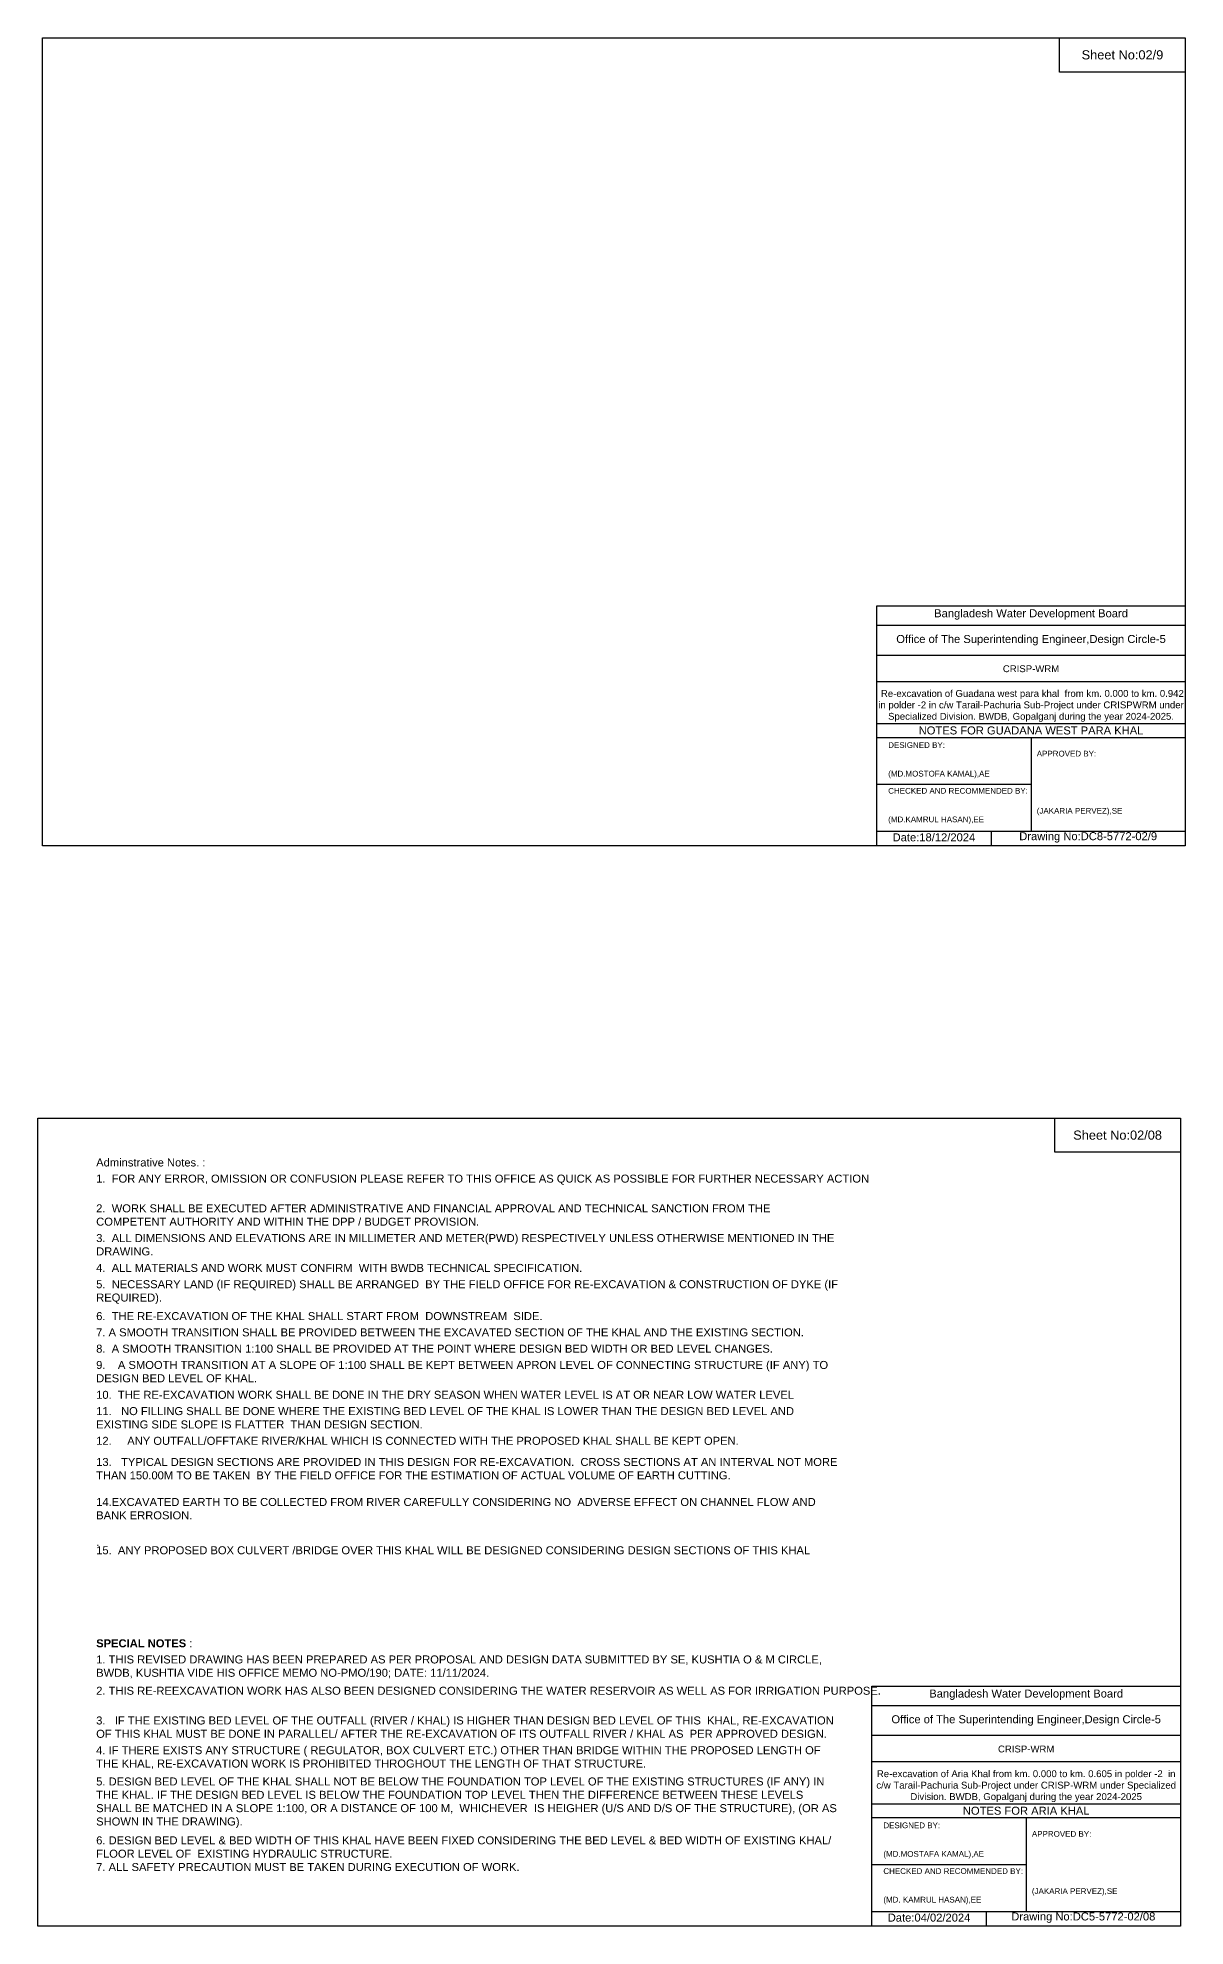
# Model space of a CAD drawing. Header units: inches. Extents: x 91000 to 188000, y -5751 to 7560.
# Drawn here: x 110000 to 118034, y -5656 to 7560 of the extents above; entities that cross this region are included whole.
import ezdxf

# ---------------------------------------------------------------- set-up
doc = ezdxf.new("R2010")
doc.units = ezdxf.units.IN
doc.header["$LTSCALE"] = 7
doc.header["$MEASUREMENT"] = 0
doc.styles.get("Standard").update_dxf_attribs({"font": 'arial.ttf'})

msp = doc.modelspace()

# ---------------------------------------------------------------- linework, layer by layer
for points in [[(110034, 7560), (118034, 7560), (118034, 1904), (110034, 1904)], [(117154, 7560), (118034, 7560), (118034, 7320), (117154, 7320)], [(110000, 0), (118000, 0), (118000, -5656), (110000, -5656)], [(117120, 0), (118000, 0), (118000, -240), (117120, -240)]]:
    msp.add_lwpolyline(points, close=True)
for points in [[(115874, 1904), (115874, 3584), (118034, 3584)], [(115874, 3448), (118034, 3448)], [(115874, 3240), (118034, 3240)], [(115874, 3056), (118034, 3056)], [(115874, 2760), (118034, 2760)], [(115874, 2664), (118034, 2664)], [(116954, 2664), (116954, 2008)], [(115874, 2336), (116954, 2336)], [(115874, 2008), (118034, 2008)], [(116674, 2008), (116674, 1904)], [(115840, -5656), (115840, -3976), (118000, -3976)], [(115840, -4112), (118000, -4112)], [(115840, -4320), (118000, -4320)], [(115840, -4504), (118000, -4504)], [(115840, -4800), (118000, -4800)], [(115840, -4896), (118000, -4896)], [(116920, -4896), (116920, -5552)], [(115840, -5224), (116920, -5224)], [(115840, -5552), (118000, -5552)], [(116640, -5552), (116640, -5656)]]:
    msp.add_lwpolyline(points)

# ---------------------------------------------------------------- texts
at = {"attachment_point": 5}
for s, insert, char_height in [('Sheet No:02/9', (117594, 7440), 64), ('Bangladesh Water Development Board', (116954, 3524), 56), ('Office of The Superintending Engineer,Design Circle-5', (116954, 3344), 56), ('Sheet No:02/08', (117560, -120), 64), ('Bangladesh Water Development Board', (116920, -4036), 56), ('Office of The Superintending Engineer,Design Circle-5', (116920, -4216), 56)]:
    msp.add_mtext(s, dxfattribs=dict(at, insert=insert, char_height=char_height))
for s, insert, char_height, width, attachment_point in [('CRISP-WRM', (116954, 3144), 48, 2240, 5), (' Re-excavation of Guadana west para khal  from km. 0.000 to km. 0.942 in polder -2 in c/w Tarail-Pachuria Sub-Project under CRISPWRM under Specialized Division. BWDB, Gopalganj during the year 2024-2025.', (116954, 2884), 48, 2160, 5), ('NOTES FOR GUADANA WEST PARA KHAL', (116954, 2712), 56, 2240, 5), ('DESIGNED BY:^J^J^J(MD.MOSTOFA KAMAL),AE', (115954, 2504), 40, 1120, 4), ('APPROVED BY:^J^J^J^J^J^J(JAKARIA PERVEZ),SE', (116994, 2344), 40, 1120, 4), ('CHECKED AND RECOMMENDED BY:^J^J^J(MD.KAMRUL HASAN),EE', (115954, 2184), 40, 1120, 4), ('Date:18/12/2024', (116274, 1964), 56, 1120, 5), ('Drawing No:DC8-5772-02/9', (117354, 1964), 56, 1760, 5), ('Adminstrative Notes. :', (110409, -283), 56, 5200, 1), ('1.  FOR ANY ERROR, OMISSION OR CONFUSION PLEASE REFER TO THIS OFFICE AS QUICK AS POSSIBLE FOR FURTHER NECESSARY ACTION', (110409, -396), 56, 5200, 1), ('2.  WORK SHALL BE EXECUTED AFTER ADMINISTRATIVE AND FINANCIAL APPROVAL AND TECHNICAL SANCTION FROM THE COMPETENT AUTHORITY AND WITHIN THE DPP / BUDGET PROVISION. ', (110409, -604), 56, 5200, 1), ('3.  ALL DIMENSIONS AND ELEVATIONS ARE IN MILLIMETER AND METER(PWD) RESPECTIVELY UNLESS OTHERWISE MENTIONED IN THE DRAWING.', (110409, -812), 56, 5200, 1), ('4.  ALL MATERIALS AND WORK MUST CONFIRM  WITH BWDB TECHNICAL SPECIFICATION.', (110409, -1021), 56, 5200, 1), ('5.  NECESSARY LAND (IF REQUIRED) SHALL BE ARRANGED  BY THE FIELD OFFICE FOR RE-EXCAVATION & CONSTRUCTION OF DYKE (IF REQUIRED).', (110409, -1135), 56, 5200, 1), ('6.  THE RE-EXCAVATION OF THE KHAL SHALL START FROM  DOWNSTREAM  SIDE.', (110409, -1358), 56, 5200, 1), ('8.  A SMOOTH TRANSITION 1:100 SHALL BE PROVIDED AT THE POINT WHERE DESIGN BED WIDTH OR BED LEVEL CHANGES.', (110409, -1586), 56, 5200, 1), ('7. A SMOOTH TRANSITION SHALL BE PROVIDED BETWEEN THE EXCAVATED SECTION OF THE KHAL AND THE EXISTING SECTION.', (110409, -1472), 56, 5200, 1), ('9.    A SMOOTH TRANSITION AT A SLOPE OF 1:100 SHALL BE KEPT BETWEEN APRON LEVEL OF CONNECTING STRUCTURE (IF ANY) TO DESIGN BED LEVEL OF KHAL.', (110409, -1700), 56, 5200, 1), ('10.  THE RE-EXCAVATION WORK SHALL BE DONE IN THE DRY SEASON WHEN WATER LEVEL IS AT OR NEAR LOW WATER LEVEL', (110409, -1909), 56, 5200, 1), ('11.   NO FILLING SHALL BE DONE WHERE THE EXISTING BED LEVEL OF THE KHAL IS LOWER THAN THE DESIGN BED LEVEL AND EXISTING SIDE SLOPE IS FLATTER  THAN DESIGN SECTION.', (110409, -2023), 56, 5200, 1), ('12.     ANY OUTFALL/OFFTAKE RIVER/KHAL WHICH IS CONNECTED WITH THE PROPOSED KHAL SHALL BE KEPT OPEN.', (110409, -2231), 56, 5200, 1), ('13.   TYPICAL DESIGN SECTIONS ARE PROVIDED IN THIS DESIGN FOR RE-EXCAVATION.  CROSS SECTIONS AT AN INTERVAL NOT MORE THAN 150.00M TO BE TAKEN  BY THE FIELD OFFICE FOR THE ESTIMATION OF ACTUAL VOLUME OF EARTH CUTTING. ^J^J14.EXCAVATED EARTH TO BE COLLECTED FROM RIVER CAREFULLY CONSIDERING NO  ADVERSE EFFECT ON CHANNEL FLOW AND BANK ERROSION.^J^J.', (110409, -2379), 56, 5200, 1), ('15.  ANY PROPOSED BOX CULVERT /BRIDGE OVER THIS KHAL WILL BE DESIGNED CONSIDERING DESIGN SECTIONS OF THIS KHAL', (110409, -2997), 56, 5200, 1), ('{\\fArial|b1|i0|c0|p34;SPECIAL NOTES} :', (110409, -3648), 56, 5200, 1), ('1. THIS REVISED DRAWING HAS BEEN PREPARED AS PER PROPOSAL AND DESIGN DATA SUBMITTED BY SE, KUSHTIA O & M CIRCLE, BWDB, KUSHTIA VIDE HIS OFFICE MEMO NO-PMO/190; DATE: 11/11/2024. ', (110409, -3761), 56, 5200, 1), ('2. THIS RE-REEXCAVATION WORK HAS ALSO BEEN DESIGNED CONSIDERING THE WATER RESERVOIR AS WELL AS FOR IRRIGATION PURPOSE.  ', (110409, -3980), 56, 5200, 1), ('3.   IF THE EXISTING BED LEVEL OF THE OUTFALL (RIVER / KHAL) IS HIGHER THAN DESIGN BED LEVEL OF THIS  KHAL, RE-EXCAVATION OF THIS KHAL MUST BE DONE IN PARALLEL/ AFTER THE RE-EXCAVATION OF ITS OUTFALL RIVER / KHAL AS  PER APPROVED DESIGN.^J', (110409, -4188), 56, 5200, 1), ('4. IF THERE EXISTS ANY STRUCTURE ( REGULATOR, BOX CULVERT ETC.) OTHER THAN BRIDGE WITHIN THE PROPOSED LENGTH OF THE KHAL, RE-EXCAVATION WORK IS PROHIBITED THROGHOUT THE LENGTH OF THAT STRUCTURE.', (110409, -4396), 56, 5200, 1), ('CRISP-WRM', (116920, -4416), 48, 2240, 5), ('5. DESIGN BED LEVEL OF THE KHAL SHALL NOT BE BELOW THE FOUNDATION TOP LEVEL OF THE EXISTING STRUCTURES (IF ANY) IN THE KHAL. IF THE DESIGN BED LEVEL IS BELOW THE FOUNDATION TOP LEVEL THEN THE DIFFERENCE BETWEEN THESE LEVELS SHALL BE MATCHED IN A SLOPE 1:100, OR A DISTANCE OF 100 M,  WHICHEVER  IS HEIGHER (U/S AND D/S OF THE STRUCTURE), (OR AS SHOWN IN THE DRAWING).^J', (110409, -4615), 56, 5200, 1), ('Re-excavation of Aria Khal from km. 0.000 to km. 0.605 in polder -2  in c/w Tarail-Pachuria Sub-Project under CRISP-WRM under Specialized Division. BWDB, Gopalganj during the year 2024-2025', (116920, -4676), 48, 2160, 5), ('NOTES FOR ARIA KHAL', (116920, -4848), 56, 2240, 5), ('DESIGNED BY:^J^J^J(MD.MOSTAFA KAMAL),AE', (115920, -5056), 40, 1120, 4), ('APPROVED BY:^J^J^J^J^J^J(JAKARIA PERVEZ),SE', (116960, -5216), 40, 1120, 4), ('6. DESIGN BED LEVEL & BED WIDTH OF THIS KHAL HAVE BEEN FIXED CONSIDERING THE BED LEVEL & BED WIDTH OF EXISTING KHAL/ FLOOR LEVEL OF  EXISTING HYDRAULIC STRUCTURE.\\P7. ALL SAFETY PRECAUTION MUST BE TAKEN DURING EXECUTION OF WORK.', (110409, -5027), 56, 5200, 1), ('CHECKED AND RECOMMENDED BY:^J^J^J(MD. KAMRUL HASAN),EE', (115920, -5376), 40, 1120, 4), ('Date:04/02/2024', (116240, -5596), 56, 1120, 5), ('Drawing No:DC5-5772-02/08', (117320, -5596), 56, 1760, 5)]:
    msp.add_mtext(s, dxfattribs=dict(insert=insert, char_height=char_height, width=width, attachment_point=attachment_point))

doc.saveas('drawing.dxf')
